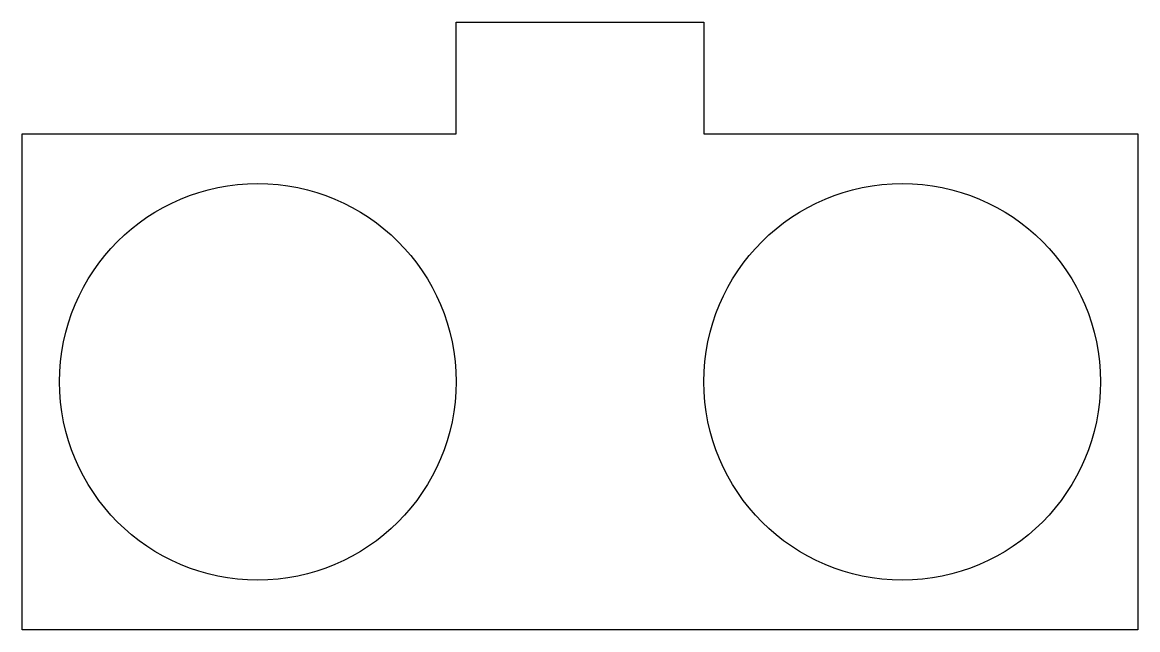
# Model space of a CAD drawing. Header units: millimetres. Extents: x 0 to 45, y 0 to 24.5.
import ezdxf

# ---------------------------------------------------------------- set-up
doc = ezdxf.new("R2010")
doc.units = ezdxf.units.MM
doc.layers.get('0').update_dxf_attribs({"linetype": 'CONTINUOUS'})

msp = doc.modelspace()

# ---------------------------------------------------------------- linework, layer by layer
msp.add_lwpolyline([(45, 20), (45, 0), (0, 0), (0, 20), (17.5, 20), (17.5, 24.5), (27.5, 24.5), (27.5, 20)], close=True)
for centre in [(9.5, 10), (35.5, 10)]:
    msp.add_circle(centre, 8)

doc.saveas('drawing.dxf')
